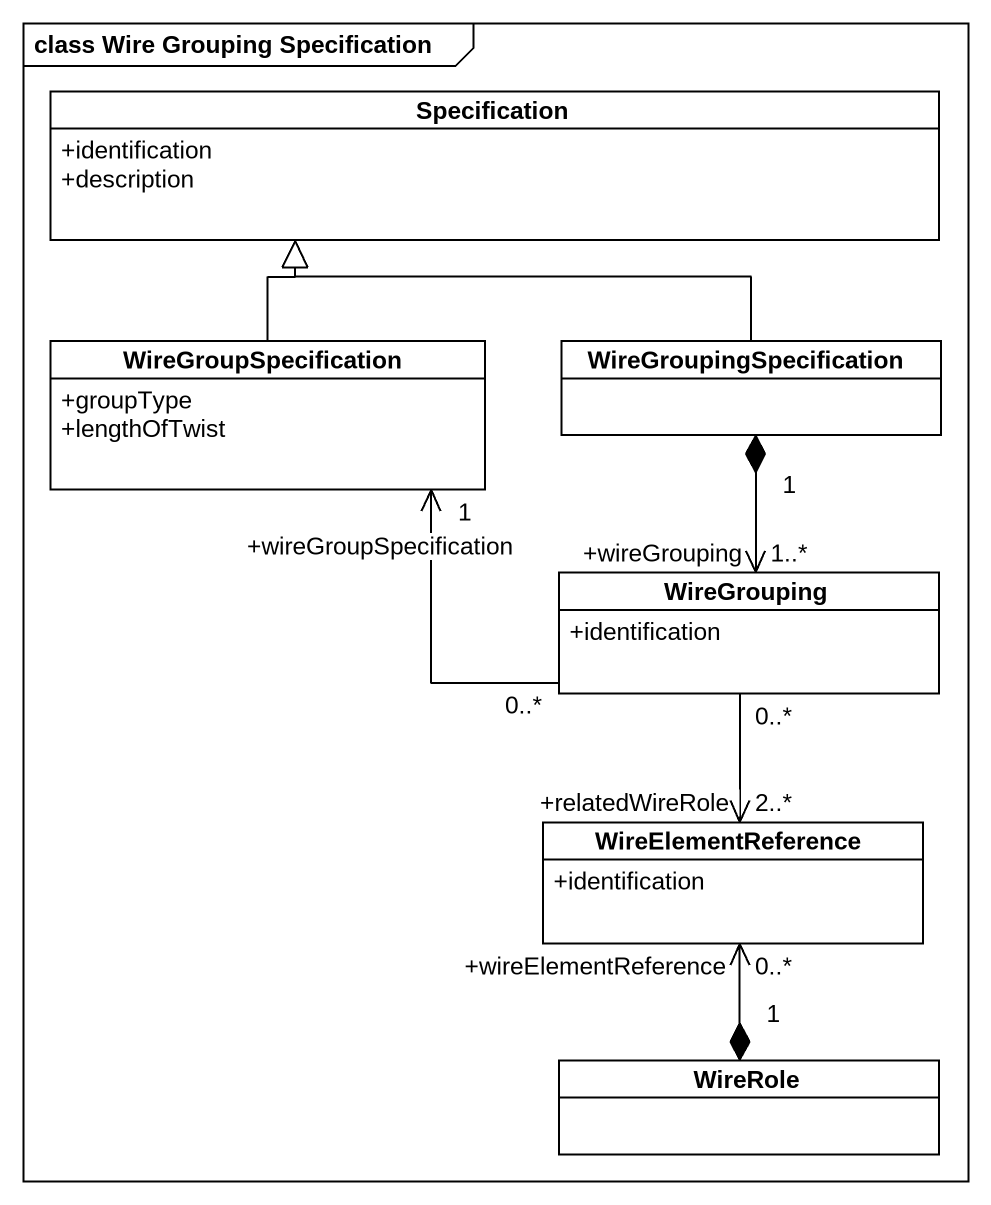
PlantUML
@startuml
mainframe class Wire Grouping Specification
hide circle
hide empty members
skinparam classAttributeIconSize 0
class Specification {
  +identification
  +description
}
class WireGroupSpecification {
  +groupType
  +lengthOfTwist
}
class WireGroupingSpecification
class WireGrouping {
  +identification
}
class WireElementReference {
  +identification
}
class WireRole
WireGroupSpecification -up-|> Specification
WireGroupingSpecification -up-|> Specification
WireGroupingSpecification "1" *--> "+wireGrouping\n1..*" WireGrouping
WireGrouping "0..*" -left-> "+wireGroupSpecification\n1" WireGroupSpecification
WireGrouping "0..*" --> "+relatedWireRole\n2..*" WireElementReference
WireRole "1" *-up-> "+wireElementReference\n0..*" WireElementReference
@enduml
